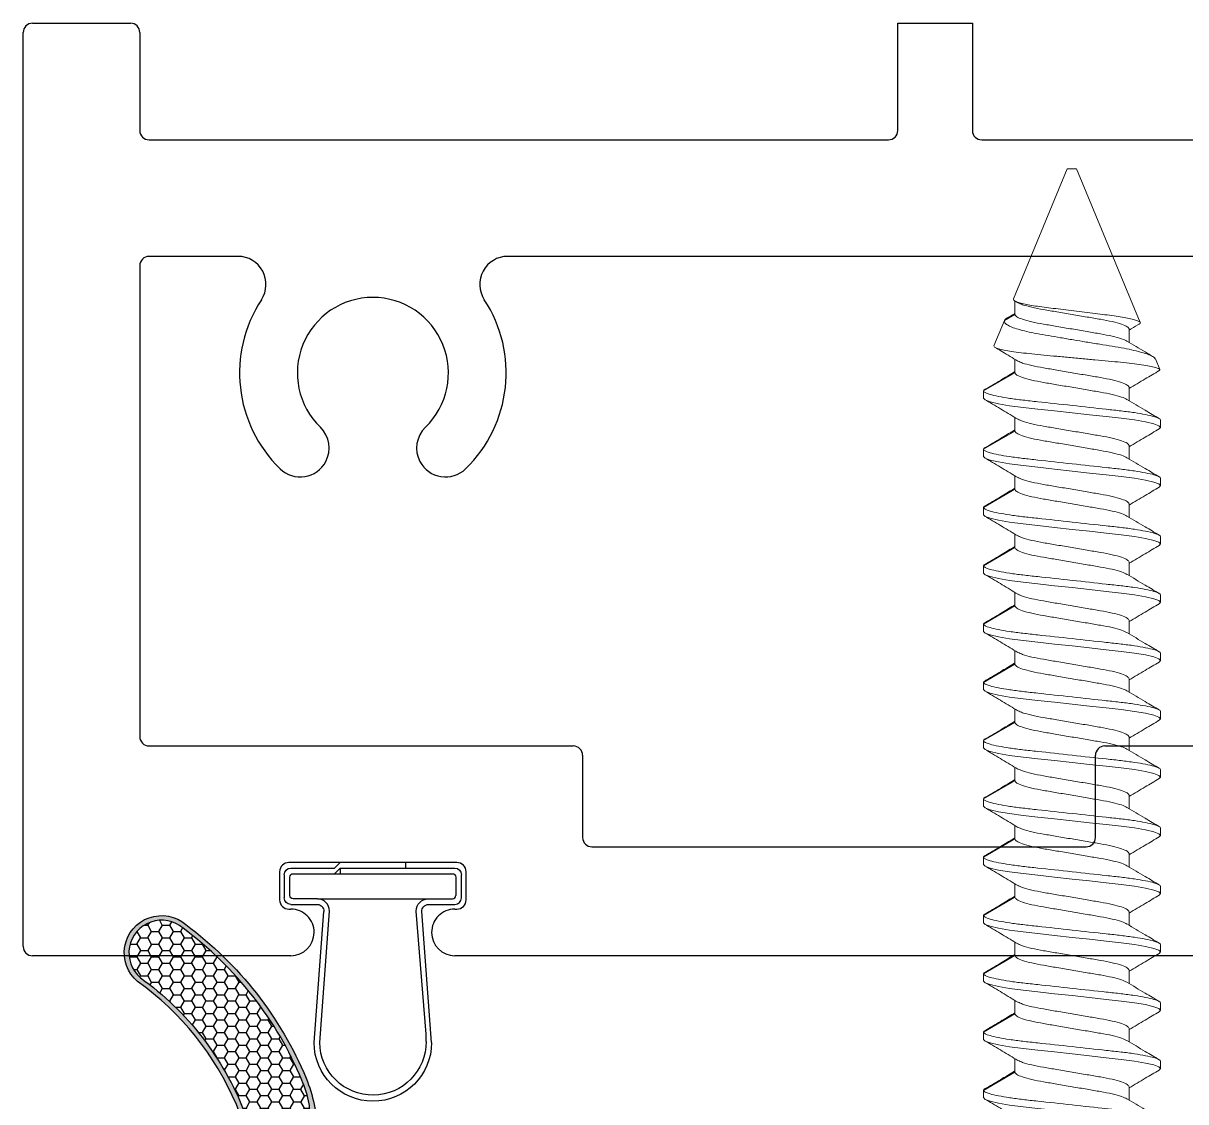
# Model space of a CAD drawing. Extents: x -22 to 360, y -93 to 44.
# Drawn here: x 4.907 to 6.154, y 39.054 to 40.21 of the extents above; entities that cross this region are included whole.
import ezdxf

# ---------------------------------------------------------------- set-up
doc = ezdxf.new("R2010")
doc.units = 0
doc.header["$MEASUREMENT"] = 0
doc.layers.get('0').update_dxf_attribs({"linetype": 'CONTINUOUS'})
doc.layers.add('FRAME', color=1, linetype='CONTINUOUS')
doc.layers.add('Part', color=7, linetype='CONTINUOUS')

# ---------------------------------------------------------------- blocks, each defined once
blk = doc.blocks.new('Q250T190')
for p, q in [((-0.063, 0.181), (-0.0525, 0.0405)), ((-0.057, 0.181), (-0.0465, 0.04)), ((0.063, 0.181), (0.0525, 0.0405)), ((0.057, 0.1798), (0.057, 0.1719)), ((0.057, 0.1719), (0.0465, 0.04)), ((-0.095, 0.001), (-0.095, 0.026)), ((-0.088, 0.033), (-0.0595, 0.033)), ((-0.0595, 0.027), (-0.0855, 0.027)), ((-0.0595, 0.027), (0.0855, 0.027)), ((0.0595, 0.033), (0.088, 0.033)), ((0.095, 0.026), (0.095, 0.001)), ((-0.089, 0.0235), (-0.089, 0.0035)), ((0.089, 0.0035), (0.089, 0.0235)), ((-0.0855, 0), (0.0855, 0)), ((-0.035, -0.006), (-0.041, 0)), ((-0.035, -0.006), (-0.035, 0)), ((-0.088, -0.006), (-0.041, -0.006)), ((-0.035, -0.012), (-0.041, -0.006)), ((-0.035, -0.006), (0.088, -0.006)), ((0.035, -0.012), (-0.035, -0.012)), ((0.035, -0.012), (0.035, -0.006))]:
    blk.add_line(p, q)
for centre, radius, start, end in [((0, 0.181), 0.063, 0, 180), ((0, 0.1804), 0.057, 359.3779, 179.3779), ((-0.0595, 0.04), 0.007, 270, 4.2588), ((0.0595, 0.04), 0.013, 180, 270), ((0.0595, 0.04), 0.007, 175.7412, 270), ((-0.088, 0.026), 0.007, 90, 180), ((-0.0855, 0.0235), 0.0035, 90, 180), ((-0.088, 0.001), 0.007, 180, 270), ((-0.0855, 0.0035), 0.0035, 180, 270), ((0.0855, 0.0035), 0.0035, 270, 0), ((0.088, 0.001), 0.007, 270, 0)]:
    blk.add_arc(centre, radius, start, end)
at = {"extrusion": (0, 0, -1)}
for centre, radius, start, end in [((0.0595, 0.04), 0.013, 180, 270.0001), ((-0.0855, 0.0235), 0.0035, 90, 180), ((-0.088, 0.026), 0.007, 90, 180)]:
    blk.add_arc(centre, radius, start, end, dxfattribs=at)
blk = doc.blocks.new('no 10 2 in')
at = {"color": 7, "linetype": 'Continuous', "lineweight": 15}
for p, q in [((0.13037, 0.01187), (0.12939, 0.01187)), ((0.13818, 0.01187), (0.13721, 0.01187)), ((0.146, 0.01187), (0.14502, 0.01187)), ((0.15381, 0.01187), (0.15283, 0.01187)), ((0.16162, 0.01187), (0.16064, 0.01187)), ((0.16943, 0.01187), (0.16846, 0.01187)), ((0.17725, 0.01187), (0.17627, 0.01187)), ((0.18506, 0.01187), (0.18408, 0.01187)), ((0.19287, 0.01187), (0.19189, 0.01187)), ((0.20068, 0.01187), (0.19971, 0.01187)), ((0.2085, 0.01187), (0.20752, 0.01187)), ((0.21631, 0.01187), (0.21533, 0.01187)), ((0.22453, 0.01118), (0.2231, 0.01177)), ((0.25, 0.00062), (0.2294, 0.00916)), ((0.12695, 0.00765), (0.12516, 0.00765)), ((0.13477, 0.00765), (0.13297, 0.00765)), ((0.14258, 0.00765), (0.14078, 0.00765)), ((0.15039, 0.00765), (0.1486, 0.00765)), ((0.1582, 0.00765), (0.15641, 0.00765)), ((0.16602, 0.00765), (0.16422, 0.00765)), ((0.17383, 0.00765), (0.17203, 0.00765)), ((0.18164, 0.00765), (0.17985, 0.00765)), ((0.18945, 0.00765), (0.18766, 0.00765)), ((0.19727, 0.00765), (0.19547, 0.00765)), ((0.20508, 0.00765), (0.20328, 0.00765)), ((0.21289, 0.00765), (0.2111, 0.00765)), ((0.2207, 0.00765), (0.21891, 0.00765)), ((0.22852, 0.00765), (0.22672, 0.00765)), ((0.25, 0), (0.25, 0.00062)), ((0.25, -0.00063), (0.25, 0)), ((0.23254, -0.00786), (0.25, -0.00063)), ((0.12891, -0.00765), (0.12646, -0.01187)), ((0.12891, -0.00765), (0.13071, -0.00765)), ((0.13672, -0.00765), (0.13428, -0.01187)), ((0.13672, -0.00765), (0.13852, -0.00765)), ((0.14453, -0.00765), (0.14209, -0.01187)), ((0.14453, -0.00765), (0.14633, -0.00765)), ((0.15234, -0.00765), (0.1499, -0.01187)), ((0.15234, -0.00765), (0.15414, -0.00765)), ((0.16016, -0.00765), (0.15771, -0.01187)), ((0.16016, -0.00765), (0.16196, -0.00765)), ((0.16797, -0.00765), (0.16553, -0.01187)), ((0.16797, -0.00765), (0.16977, -0.00765)), ((0.17578, -0.00765), (0.17334, -0.01187)), ((0.17578, -0.00765), (0.17758, -0.00765)), ((0.18359, -0.00765), (0.18115, -0.01187)), ((0.18359, -0.00765), (0.18539, -0.00765)), ((0.19141, -0.00765), (0.18896, -0.01187)), ((0.19141, -0.00765), (0.19321, -0.00765)), ((0.19922, -0.00765), (0.19678, -0.01187)), ((0.19922, -0.00765), (0.20102, -0.00765)), ((0.20703, -0.00765), (0.20459, -0.01187)), ((0.20703, -0.00765), (0.20883, -0.00765)), ((0.21484, -0.00765), (0.2124, -0.01187)), ((0.21484, -0.00765), (0.21664, -0.00765)), ((0.22266, -0.00765), (0.22021, -0.01187)), ((0.22266, -0.00765), (0.22446, -0.00765)), ((0.23047, -0.00765), (0.22966, -0.00905)), ((0.23047, -0.00765), (0.23228, -0.00765)), ((0.23203, -0.00726), (0.23223, -0.00758)), ((0.22624, -0.01047), (0.22966, -0.00905)), ((0.12549, -0.01187), (0.12646, -0.01187)), ((0.1333, -0.01187), (0.13428, -0.01187)), ((0.14111, -0.01187), (0.14209, -0.01187)), ((0.14893, -0.01187), (0.1499, -0.01187)), ((0.15674, -0.01187), (0.15771, -0.01187)), ((0.16455, -0.01187), (0.16553, -0.01187)), ((0.17236, -0.01187), (0.17334, -0.01187)), ((0.18018, -0.01187), (0.18115, -0.01187)), ((0.18799, -0.01187), (0.18896, -0.01187)), ((0.1958, -0.01187), (0.19678, -0.01187)), ((0.20361, -0.01187), (0.20459, -0.01187)), ((0.21143, -0.01187), (0.2124, -0.01187)), ((0.21924, -0.01187), (0.22021, -0.01187))]:
    blk.add_line(p, q, dxfattribs=at)
at = {"color": 7, "linetype": 'Continuous', "lineweight": 15, "flags": 128}
for points in [[(0.12138, 0.01168), (0.12158, 0.01187), (0.12181, 0.01166), (0.12206, 0.01098), (0.12232, 0.00986), (0.12258, 0.00836), (0.12281, 0.00657), (0.12303, 0.00459), (0.12328, 0.00236), (0.12354, 0), (0.12379, -0.00236), (0.12404, -0.00459), (0.12426, -0.00657), (0.12449, -0.00836), (0.12475, -0.00986), (0.12501, -0.01098), (0.12526, -0.01166), (0.12549, -0.01187), (0.12549, -0.01187)], [(0.12919, 0.01168), (0.12939, 0.01187), (0.12962, 0.01166), (0.12987, 0.01098), (0.13013, 0.00986), (0.13039, 0.00836), (0.13062, 0.00657), (0.13084, 0.00459), (0.13109, 0.00236), (0.13135, 0), (0.13161, -0.00236), (0.13185, -0.00459), (0.13207, -0.00657), (0.13231, -0.00836), (0.13256, -0.00986), (0.13282, -0.01098), (0.13307, -0.01166), (0.1333, -0.01187), (0.1333, -0.01187)], [(0.13701, 0.01168), (0.13721, 0.01187), (0.13743, 0.01166), (0.13768, 0.01098), (0.13795, 0.00986), (0.1382, 0.00836), (0.13844, 0.00657), (0.13866, 0.00459), (0.1389, 0.00236), (0.13916, 0), (0.13942, -0.00236), (0.13966, -0.00459), (0.13988, -0.00657), (0.14012, -0.00836), (0.14038, -0.00986), (0.14064, -0.01098), (0.14089, -0.01166), (0.14111, -0.01187), (0.14111, -0.01187)], [(0.14482, 0.01168), (0.14502, 0.01187), (0.14525, 0.01166), (0.1455, 0.01098), (0.14576, 0.00986), (0.14601, 0.00836), (0.14625, 0.00657), (0.14647, 0.00459), (0.14671, 0.00236), (0.14697, 0), (0.14723, -0.00236), (0.14748, -0.00459), (0.1477, -0.00657), (0.14793, -0.00836), (0.14819, -0.00986), (0.14845, -0.01098), (0.1487, -0.01166), (0.14893, -0.01187), (0.14893, -0.01187)], [(0.15263, 0.01168), (0.15283, 0.01187), (0.15306, 0.01166), (0.15331, 0.01098), (0.15357, 0.00986), (0.15383, 0.00836), (0.15406, 0.00657), (0.15428, 0.00459), (0.15453, 0.00236), (0.15479, 0), (0.15504, -0.00236), (0.15529, -0.00459), (0.15551, -0.00657), (0.15574, -0.00836), (0.156, -0.00986), (0.15626, -0.01098), (0.15651, -0.01166), (0.15674, -0.01187), (0.15674, -0.01187)], [(0.16044, 0.01168), (0.16064, 0.01187), (0.16087, 0.01166), (0.16112, 0.01098), (0.16138, 0.00986), (0.16164, 0.00836), (0.16187, 0.00657), (0.16209, 0.00459), (0.16234, 0.00236), (0.1626, 0), (0.16286, -0.00236), (0.1631, -0.00459), (0.16332, -0.00657), (0.16356, -0.00836), (0.16381, -0.00986), (0.16407, -0.01098), (0.16432, -0.01166), (0.16455, -0.01187), (0.16455, -0.01187)], [(0.16826, 0.01168), (0.16846, 0.01187), (0.16868, 0.01166), (0.16893, 0.01098), (0.1692, 0.00986), (0.16945, 0.00836), (0.16969, 0.00657), (0.16991, 0.00459), (0.17015, 0.00236), (0.17041, 0), (0.17067, -0.00236), (0.17091, -0.00459), (0.17113, -0.00657), (0.17137, -0.00836), (0.17163, -0.00986), (0.17189, -0.01098), (0.17214, -0.01166), (0.17236, -0.01187), (0.17236, -0.01187)], [(0.17607, 0.01168), (0.17627, 0.01187), (0.1765, 0.01166), (0.17675, 0.01098), (0.17701, 0.00986), (0.17726, 0.00836), (0.1775, 0.00657), (0.17772, 0.00459), (0.17796, 0.00236), (0.17822, 0), (0.17848, -0.00236), (0.17873, -0.00459), (0.17895, -0.00657), (0.17918, -0.00836), (0.17944, -0.00986), (0.1797, -0.01098), (0.17995, -0.01166), (0.18018, -0.01187), (0.18018, -0.01187)], [(0.18388, 0.01168), (0.18408, 0.01187), (0.18431, 0.01166), (0.18456, 0.01098), (0.18482, 0.00986), (0.18508, 0.00836), (0.18531, 0.00657), (0.18553, 0.00459), (0.18578, 0.00236), (0.18604, 0), (0.18629, -0.00236), (0.18654, -0.00459), (0.18676, -0.00657), (0.18699, -0.00836), (0.18725, -0.00986), (0.18751, -0.01098), (0.18776, -0.01166), (0.18799, -0.01187), (0.18799, -0.01187)], [(0.19169, 0.01168), (0.19189, 0.01187), (0.19212, 0.01166), (0.19237, 0.01098), (0.19263, 0.00986), (0.19289, 0.00836), (0.19312, 0.00657), (0.19334, 0.00459), (0.19359, 0.00236), (0.19385, 0), (0.19411, -0.00236), (0.19435, -0.00459), (0.19457, -0.00657), (0.19481, -0.00836), (0.19506, -0.00986), (0.19532, -0.01098), (0.19557, -0.01166), (0.1958, -0.01187), (0.1958, -0.01187)], [(0.19951, 0.01168), (0.19971, 0.01187), (0.19993, 0.01166), (0.20018, 0.01098), (0.20045, 0.00986), (0.2007, 0.00836), (0.20094, 0.00657), (0.20116, 0.00459), (0.2014, 0.00236), (0.20166, 0), (0.20192, -0.00236), (0.20216, -0.00459), (0.20238, -0.00657), (0.20262, -0.00836), (0.20288, -0.00986), (0.20314, -0.01098), (0.20339, -0.01166), (0.20361, -0.01187), (0.20361, -0.01187)], [(0.20732, 0.01168), (0.20752, 0.01187), (0.20775, 0.01166), (0.208, 0.01098), (0.20826, 0.00986), (0.20851, 0.00836), (0.20875, 0.00657), (0.20897, 0.00459), (0.20921, 0.00236), (0.20947, 0), (0.20973, -0.00236), (0.20998, -0.00459), (0.2102, -0.00657), (0.21043, -0.00836), (0.21069, -0.00986), (0.21095, -0.01098), (0.2112, -0.01166), (0.21143, -0.01187), (0.21143, -0.01187)], [(0.21513, 0.01168), (0.21533, 0.01187), (0.21556, 0.01166), (0.21581, 0.01098), (0.21607, 0.00986), (0.21633, 0.00836), (0.21656, 0.00657), (0.21678, 0.00459), (0.21703, 0.00236), (0.21729, 0), (0.21754, -0.00236), (0.21779, -0.00459), (0.21801, -0.00657), (0.21824, -0.00836), (0.2185, -0.00986), (0.21876, -0.01098), (0.21901, -0.01166), (0.21924, -0.01187), (0.21924, -0.01187)]]:
    blk.add_lwpolyline(points, dxfattribs=at)
at = {"color": 7, "linetype": 'Continuous', "lineweight": 15}
for points, knots in [([(0.12256, 0.01187), (0.1227, 0.01187), (0.12286, 0.01159), (0.12321, 0.01038), (0.12339, 0.00947), (0.12364, 0.0078), (0.12371, 0.0072), (0.12386, 0.00595), (0.12393, 0.00529), (0.12416, 0.00318), (0.12434, 0.00159), (0.12469, -0.00159), (0.12486, -0.00318), (0.12509, -0.00529), (0.12516, -0.00595), (0.12531, -0.0072), (0.12539, -0.0078), (0.12564, -0.00947), (0.12582, -0.01038), (0.12616, -0.01159), (0.12632, -0.01187), (0.12646, -0.01187)], [0, 0, 0, 0, 0.125, 0.125, 0.25, 0.25, 0.3125, 0.3125, 0.375, 0.375, 0.5, 0.5, 0.625, 0.625, 0.6875, 0.6875, 0.75, 0.75, 0.875, 0.875, 1, 1, 1, 1]), ([(0.12533, 0.00736), (0.12484, 0.00818), (0.12398, 0.00962), (0.12313, 0.01107), (0.12276, 0.0117)], [0, 0, 0, 0, 0.563085, 1, 1, 1, 1]), ([(0.12919, 0.0117), (0.12882, 0.01107), (0.12803, 0.00972), (0.12722, 0.00837), (0.12679, 0.00765)], [0, 0, 0, 0, 0.4674774, 1, 1, 1, 1]), ([(0.13037, 0.01187), (0.13051, 0.01187), (0.13068, 0.01159), (0.13102, 0.01038), (0.1312, 0.00947), (0.13145, 0.0078), (0.13153, 0.0072), (0.13167, 0.00595), (0.13174, 0.00529), (0.13198, 0.00318), (0.13215, 0.00159), (0.1325, -0.00159), (0.13267, -0.00318), (0.1329, -0.00529), (0.13297, -0.00595), (0.13312, -0.0072), (0.1332, -0.0078), (0.13345, -0.00947), (0.13363, -0.01038), (0.13397, -0.01159), (0.13414, -0.01187), (0.13428, -0.01187)], [0, 0, 0, 0, 0.125, 0.125, 0.25, 0.25, 0.3125, 0.3125, 0.375, 0.375, 0.5, 0.5, 0.625, 0.625, 0.6875, 0.6875, 0.75, 0.75, 0.875, 0.875, 1, 1, 1, 1]), ([(0.13314, 0.00736), (0.13266, 0.00818), (0.13179, 0.00962), (0.13094, 0.01107), (0.13057, 0.0117)], [0, 0, 0, 0, 0.563085, 1, 1, 1, 1]), ([(0.13701, 0.0117), (0.13663, 0.01107), (0.13584, 0.00972), (0.13503, 0.00837), (0.13461, 0.00765)], [0, 0, 0, 0, 0.467477, 1, 1, 1, 1]), ([(0.13818, 0.01187), (0.13832, 0.01187), (0.13849, 0.01159), (0.13883, 0.01038), (0.13901, 0.00947), (0.13926, 0.0078), (0.13934, 0.0072), (0.13949, 0.00595), (0.13956, 0.00529), (0.13979, 0.00318), (0.13996, 0.00159), (0.14031, -0.00159), (0.14049, -0.00318), (0.14072, -0.00529), (0.14079, -0.00595), (0.14093, -0.0072), (0.14101, -0.0078), (0.14126, -0.00947), (0.14144, -0.01038), (0.14178, -0.01159), (0.14195, -0.01187), (0.14209, -0.01187)], [0, 0, 0, 0, 0.125, 0.125, 0.25, 0.25, 0.3125, 0.3125, 0.375, 0.375, 0.5, 0.5, 0.625, 0.625, 0.6875, 0.6875, 0.75, 0.75, 0.875, 0.875, 1, 1, 1, 1]), ([(0.14095, 0.00736), (0.14047, 0.00818), (0.13961, 0.00962), (0.13876, 0.01107), (0.13838, 0.0117)], [0, 0, 0, 0, 0.563085, 1, 1, 1, 1]), ([(0.14482, 0.0117), (0.14445, 0.01107), (0.14365, 0.00972), (0.14285, 0.00837), (0.14242, 0.00765)], [0, 0, 0, 0, 0.467477, 1, 1, 1, 1]), ([(0.146, 0.01187), (0.14614, 0.01187), (0.1463, 0.01159), (0.14665, 0.01038), (0.14682, 0.00947), (0.14707, 0.0078), (0.14715, 0.0072), (0.1473, 0.00595), (0.14737, 0.00529), (0.1476, 0.00318), (0.14777, 0.00159), (0.14812, -0.00159), (0.1483, -0.00318), (0.14853, -0.00529), (0.1486, -0.00595), (0.14875, -0.0072), (0.14883, -0.0078), (0.14907, -0.00947), (0.14925, -0.01038), (0.1496, -0.01159), (0.14976, -0.01187), (0.1499, -0.01187)], [0, 0, 0, 0, 0.125, 0.125, 0.25, 0.25, 0.3125, 0.3125, 0.375, 0.375, 0.5, 0.5, 0.625, 0.625, 0.6875, 0.6875, 0.75, 0.75, 0.875, 0.875, 1, 1, 1, 1]), ([(0.14877, 0.00736), (0.14828, 0.00818), (0.14742, 0.00962), (0.14657, 0.01107), (0.1462, 0.0117)], [0, 0, 0, 0, 0.563085, 1, 1, 1, 1]), ([(0.15263, 0.0117), (0.15226, 0.01107), (0.15146, 0.00972), (0.15066, 0.00837), (0.15023, 0.00765)], [0, 0, 0, 0, 0.467477, 1, 1, 1, 1]), ([(0.15381, 0.01187), (0.15395, 0.01187), (0.15411, 0.01159), (0.15446, 0.01038), (0.15464, 0.00947), (0.15489, 0.0078), (0.15496, 0.0072), (0.15511, 0.00595), (0.15518, 0.00529), (0.15541, 0.00318), (0.15559, 0.00159), (0.15594, -0.00159), (0.15611, -0.00318), (0.15634, -0.00529), (0.15641, -0.00595), (0.15656, -0.0072), (0.15664, -0.0078), (0.15689, -0.00947), (0.15707, -0.01038), (0.15741, -0.01159), (0.15757, -0.01187), (0.15771, -0.01187)], [0, 0, 0, 0, 0.125, 0.125, 0.25, 0.25, 0.3125, 0.3125, 0.375, 0.375, 0.5, 0.5, 0.625, 0.625, 0.6875, 0.6875, 0.75, 0.75, 0.875, 0.875, 1, 1, 1, 1]), ([(0.15658, 0.00736), (0.15609, 0.00818), (0.15523, 0.00962), (0.15438, 0.01107), (0.15401, 0.0117)], [0, 0, 0, 0, 0.563085, 1, 1, 1, 1]), ([(0.16044, 0.0117), (0.16007, 0.01107), (0.15928, 0.00972), (0.15847, 0.00837), (0.15804, 0.00765)], [0, 0, 0, 0, 0.467477, 1, 1, 1, 1]), ([(0.16162, 0.01187), (0.16176, 0.01187), (0.16193, 0.01159), (0.16227, 0.01038), (0.16245, 0.00947), (0.1627, 0.0078), (0.16278, 0.0072), (0.16292, 0.00595), (0.16299, 0.00529), (0.16323, 0.00318), (0.1634, 0.00159), (0.16375, -0.00159), (0.16392, -0.00318), (0.16415, -0.00529), (0.16422, -0.00595), (0.16437, -0.0072), (0.16445, -0.0078), (0.1647, -0.00947), (0.16488, -0.01038), (0.16522, -0.01159), (0.16539, -0.01187), (0.16553, -0.01187)], [0, 0, 0, 0, 0.125, 0.125, 0.25, 0.25, 0.3125, 0.3125, 0.375, 0.375, 0.5, 0.5, 0.625, 0.625, 0.6875, 0.6875, 0.75, 0.75, 0.875, 0.875, 1, 1, 1, 1]), ([(0.16439, 0.00736), (0.16391, 0.00818), (0.16304, 0.00962), (0.16219, 0.01107), (0.16182, 0.0117)], [0, 0, 0, 0, 0.563085, 1, 1, 1, 1]), ([(0.16826, 0.0117), (0.16788, 0.01107), (0.16709, 0.00972), (0.16628, 0.00837), (0.16586, 0.00765)], [0, 0, 0, 0, 0.467477, 1, 1, 1, 1]), ([(0.16943, 0.01187), (0.16957, 0.01187), (0.16974, 0.01159), (0.17008, 0.01038), (0.17026, 0.00947), (0.17051, 0.0078), (0.17059, 0.0072), (0.17074, 0.00595), (0.17081, 0.00529), (0.17104, 0.00318), (0.17121, 0.00159), (0.17156, -0.00159), (0.17174, -0.00318), (0.17197, -0.00529), (0.17204, -0.00595), (0.17218, -0.0072), (0.17226, -0.0078), (0.17251, -0.00947), (0.17269, -0.01038), (0.17303, -0.01159), (0.1732, -0.01187), (0.17334, -0.01187)], [0, 0, 0, 0, 0.125, 0.125, 0.25, 0.25, 0.3125, 0.3125, 0.375, 0.375, 0.5, 0.5, 0.625, 0.625, 0.6875, 0.6875, 0.75, 0.75, 0.875, 0.875, 1, 1, 1, 1]), ([(0.1722, 0.00736), (0.17172, 0.00818), (0.17086, 0.00962), (0.17001, 0.01107), (0.16963, 0.0117)], [0, 0, 0, 0, 0.563085, 1, 1, 1, 1]), ([(0.17607, 0.0117), (0.1757, 0.01107), (0.1749, 0.00972), (0.1741, 0.00837), (0.17367, 0.00765)], [0, 0, 0, 0, 0.4674774, 1, 1, 1, 1]), ([(0.17725, 0.01187), (0.17739, 0.01187), (0.17755, 0.01159), (0.1779, 0.01038), (0.17807, 0.00947), (0.17832, 0.0078), (0.1784, 0.0072), (0.17855, 0.00595), (0.17862, 0.00529), (0.17885, 0.00318), (0.17902, 0.00159), (0.17937, -0.00159), (0.17955, -0.00318), (0.17978, -0.00529), (0.17985, -0.00595), (0.18, -0.0072), (0.18008, -0.0078), (0.18032, -0.00947), (0.1805, -0.01038), (0.18085, -0.01159), (0.18101, -0.01187), (0.18115, -0.01187)], [0, 0, 0, 0, 0.125, 0.125, 0.25, 0.25, 0.3125, 0.3125, 0.375, 0.375, 0.5, 0.5, 0.625, 0.625, 0.6875, 0.6875, 0.75, 0.75, 0.875, 0.875, 1, 1, 1, 1]), ([(0.18002, 0.00736), (0.17953, 0.00818), (0.17867, 0.00962), (0.17782, 0.01107), (0.17745, 0.0117)], [0, 0, 0, 0, 0.563085, 1, 1, 1, 1]), ([(0.18388, 0.0117), (0.18351, 0.01107), (0.18271, 0.00972), (0.18191, 0.00837), (0.18148, 0.00765)], [0, 0, 0, 0, 0.467477, 1, 1, 1, 1]), ([(0.18506, 0.01187), (0.1852, 0.01187), (0.18536, 0.01159), (0.18571, 0.01038), (0.18589, 0.00947), (0.18614, 0.0078), (0.18621, 0.0072), (0.18636, 0.00595), (0.18643, 0.00529), (0.18666, 0.00318), (0.18684, 0.00159), (0.18719, -0.00159), (0.18736, -0.00318), (0.18759, -0.00529), (0.18766, -0.00595), (0.18781, -0.0072), (0.18789, -0.0078), (0.18814, -0.00947), (0.18832, -0.01038), (0.18866, -0.01159), (0.18882, -0.01187), (0.18896, -0.01187)], [0, 0, 0, 0, 0.125, 0.125, 0.25, 0.25, 0.3125, 0.3125, 0.375, 0.375, 0.5, 0.5, 0.625, 0.625, 0.6875, 0.6875, 0.75, 0.75, 0.875, 0.875, 1, 1, 1, 1]), ([(0.18783, 0.00736), (0.18734, 0.00818), (0.18648, 0.00962), (0.18563, 0.01107), (0.18526, 0.0117)], [0, 0, 0, 0, 0.563085, 1, 1, 1, 1]), ([(0.19169, 0.0117), (0.19132, 0.01107), (0.19053, 0.00972), (0.18972, 0.00837), (0.18929, 0.00765)], [0, 0, 0, 0, 0.467477, 1, 1, 1, 1]), ([(0.19287, 0.01187), (0.19301, 0.01187), (0.19318, 0.01159), (0.19352, 0.01038), (0.1937, 0.00947), (0.19395, 0.0078), (0.19403, 0.0072), (0.19417, 0.00595), (0.19424, 0.00529), (0.19448, 0.00318), (0.19465, 0.00159), (0.195, -0.00159), (0.19517, -0.00318), (0.1954, -0.00529), (0.19547, -0.00595), (0.19562, -0.0072), (0.1957, -0.0078), (0.19595, -0.00947), (0.19613, -0.01038), (0.19647, -0.01159), (0.19664, -0.01187), (0.19678, -0.01187)], [0, 0, 0, 0, 0.125, 0.125, 0.25, 0.25, 0.3125, 0.3125, 0.375, 0.375, 0.5, 0.5, 0.625, 0.625, 0.6875, 0.6875, 0.75, 0.75, 0.875, 0.875, 1, 1, 1, 1]), ([(0.19564, 0.00736), (0.19516, 0.00818), (0.19429, 0.00962), (0.19344, 0.01107), (0.19307, 0.0117)], [0, 0, 0, 0, 0.563085, 1, 1, 1, 1]), ([(0.19951, 0.0117), (0.19913, 0.01107), (0.19834, 0.00972), (0.19753, 0.00837), (0.19711, 0.00765)], [0, 0, 0, 0, 0.4674774, 1, 1, 1, 1]), ([(0.20068, 0.01187), (0.20082, 0.01187), (0.20099, 0.01159), (0.20133, 0.01038), (0.20151, 0.00947), (0.20176, 0.0078), (0.20184, 0.0072), (0.20199, 0.00595), (0.20206, 0.00529), (0.20229, 0.00318), (0.20246, 0.00159), (0.20281, -0.00159), (0.20299, -0.00318), (0.20322, -0.00529), (0.20329, -0.00595), (0.20343, -0.0072), (0.20351, -0.0078), (0.20376, -0.00947), (0.20394, -0.01038), (0.20428, -0.01159), (0.20445, -0.01187), (0.20459, -0.01187)], [0, 0, 0, 0, 0.125, 0.125, 0.25, 0.25, 0.3125, 0.3125, 0.375, 0.375, 0.5, 0.5, 0.625, 0.625, 0.6875, 0.6875, 0.75, 0.75, 0.875, 0.875, 1, 1, 1, 1]), ([(0.20345, 0.00736), (0.20297, 0.00818), (0.20211, 0.00962), (0.20126, 0.01107), (0.20088, 0.0117)], [0, 0, 0, 0, 0.563085, 1, 1, 1, 1]), ([(0.20732, 0.0117), (0.20695, 0.01107), (0.20615, 0.00972), (0.20535, 0.00837), (0.20492, 0.00765)], [0, 0, 0, 0, 0.467477, 1, 1, 1, 1]), ([(0.2085, 0.01187), (0.20864, 0.01187), (0.2088, 0.01159), (0.20915, 0.01038), (0.20932, 0.00947), (0.20957, 0.0078), (0.20965, 0.0072), (0.2098, 0.00595), (0.20987, 0.00529), (0.2101, 0.00318), (0.21027, 0.00159), (0.21062, -0.00159), (0.2108, -0.00318), (0.21103, -0.00529), (0.2111, -0.00595), (0.21125, -0.0072), (0.21133, -0.0078), (0.21157, -0.00947), (0.21175, -0.01038), (0.2121, -0.01159), (0.21226, -0.01187), (0.2124, -0.01187)], [0, 0, 0, 0, 0.125, 0.125, 0.25, 0.25, 0.3125, 0.3125, 0.375, 0.375, 0.5, 0.5, 0.625, 0.625, 0.6875, 0.6875, 0.75, 0.75, 0.875, 0.875, 1, 1, 1, 1]), ([(0.21127, 0.00736), (0.21078, 0.00818), (0.20992, 0.00962), (0.20907, 0.01107), (0.2087, 0.0117)], [0, 0, 0, 0, 0.563085, 1, 1, 1, 1]), ([(0.21513, 0.0117), (0.21476, 0.01107), (0.21396, 0.00972), (0.21316, 0.00837), (0.21273, 0.00765)], [0, 0, 0, 0, 0.467477, 1, 1, 1, 1]), ([(0.21631, 0.01187), (0.21645, 0.01187), (0.21661, 0.01159), (0.21696, 0.01038), (0.21714, 0.00947), (0.21739, 0.0078), (0.21746, 0.0072), (0.21761, 0.00595), (0.21768, 0.00529), (0.21791, 0.00318), (0.21809, 0.00159), (0.21844, -0.00159), (0.21861, -0.00318), (0.21884, -0.00529), (0.21891, -0.00595), (0.21906, -0.0072), (0.21914, -0.0078), (0.21939, -0.00947), (0.21957, -0.01038), (0.21991, -0.01159), (0.22007, -0.01187), (0.22021, -0.01187)], [0, 0, 0, 0, 0.125, 0.125, 0.25, 0.25, 0.3125, 0.3125, 0.375, 0.375, 0.5, 0.5, 0.625, 0.625, 0.6875, 0.6875, 0.75, 0.75, 0.875, 0.875, 1, 1, 1, 1]), ([(0.21908, 0.00736), (0.21859, 0.00818), (0.21773, 0.00962), (0.21688, 0.01107), (0.21651, 0.0117)], [0, 0, 0, 0, 0.563085, 1, 1, 1, 1]), ([(0.22294, 0.0117), (0.22257, 0.01107), (0.22178, 0.00972), (0.22097, 0.00837), (0.22054, 0.00765)], [0, 0, 0, 0, 0.467477, 1, 1, 1, 1]), ([(0.22624, -0.01047), (0.22619, -0.01046), (0.22608, -0.01045), (0.2259, -0.01004), (0.22573, -0.00936), (0.22555, -0.0084), (0.22538, -0.0072), (0.22522, -0.00579), (0.22506, -0.00419), (0.2249, -0.00248), (0.22472, -0.00064), (0.22455, 0.00123), (0.22437, 0.0031), (0.22421, 0.00489), (0.22406, 0.00656), (0.22389, 0.00806), (0.22372, 0.00937), (0.22354, 0.01043), (0.22337, 0.01122), (0.2232, 0.01168), (0.22306, 0.01184), (0.22296, 0.0117), (0.22292, 0.01164)], [0, 0, 0, 0, 0.048194, 0.097786, 0.145992, 0.195593, 0.243855, 0.29352, 0.341705, 0.391187, 0.441134, 0.492515, 0.54271, 0.594363, 0.644503, 0.696015, 0.747621, 0.800693, 0.85282, 0.906459, 0.958552, 1, 1, 1, 1]), ([(0.22452, 0.01117), (0.22461, 0.01111), (0.22478, 0.01099), (0.22506, 0.01038), (0.22536, 0.00949), (0.22565, 0.00836), (0.22594, 0.00699), (0.22621, 0.00544), (0.22647, 0.00372), (0.22676, 0.00195), (0.22706, 0.00017), (0.22735, -0.00153), (0.22764, -0.00319), (0.22791, -0.00472), (0.22818, -0.00611), (0.22847, -0.00723), (0.22877, -0.00811), (0.22907, -0.00871), (0.22937, -0.00908), (0.22956, -0.00906), (0.22966, -0.00905)], [0, 0, 0, 0, 0.05661, 0.1191353, 0.1760441, 0.2345957, 0.2916318, 0.3503271, 0.4072736, 0.4661148, 0.519502, 0.5744329, 0.6278992, 0.6829209, 0.7362994, 0.7914687, 0.8413158, 0.8926049, 0.9454355, 1, 1, 1, 1]), ([(0.22689, 0.00736), (0.22641, 0.00818), (0.22571, 0.00934), (0.22503, 0.0105), (0.22482, 0.01085)], [0, 0, 0, 0, 0.700736, 1, 1, 1, 1]), ([(0.22917, 0.009), (0.22913, 0.00894), (0.22886, 0.00849), (0.22859, 0.00804), (0.22836, 0.00765)], [0, 0, 0, 0, 0.135821, 1, 1, 1, 1]), ([(0.23254, -0.00786), (0.23249, -0.00786), (0.23238, -0.00785), (0.2322, -0.00756), (0.23202, -0.00705), (0.23185, -0.00634), (0.23168, -0.00543), (0.23152, -0.00436), (0.23137, -0.00316), (0.2312, -0.00186), (0.23102, -0.00046), (0.23085, 0.00097), (0.23067, 0.00241), (0.23051, 0.00378), (0.23036, 0.00507), (0.2302, 0.00623), (0.23002, 0.00725), (0.22985, 0.00809), (0.22967, 0.00871), (0.2295, 0.00909), (0.22935, 0.0092), (0.22924, 0.00916), (0.22918, 0.00902), (0.22917, 0.009)], [0, 0, 0, 0, 0.047186, 0.095765, 0.142579, 0.190744, 0.237643, 0.285908, 0.332671, 0.380662, 0.429722, 0.480188, 0.529542, 0.580333, 0.629591, 0.680172, 0.731322, 0.783915, 0.835726, 0.889041, 0.940789, 0.993959, 1, 1, 1, 1]), ([(0.12532, 0.00736), (0.12543, 0.00715), (0.12565, 0.00671), (0.126, 0.00546), (0.1263, 0.00387), (0.12661, 0.00201), (0.12695, 0), (0.1273, -0.00201), (0.1276, -0.00387), (0.12791, -0.00546), (0.12826, -0.00669), (0.1286, -0.0075), (0.12881, -0.0076), (0.12891, -0.00765)], [0, 0, 0, 0, 0.088951, 0.181719, 0.271161, 0.360603, 0.45337, 0.546138, 0.63558, 0.725022, 0.81779, 0.910558, 1, 1, 1, 1]), ([(0.12695, 0.00765), (0.12705, 0.0076), (0.12726, 0.0075), (0.1276, 0.00669), (0.12795, 0.00546), (0.12826, 0.00387), (0.12856, 0.00201), (0.12891, 0), (0.12925, -0.00201), (0.12956, -0.00387), (0.12986, -0.00545), (0.13018, -0.00664), (0.13038, -0.00704), (0.13047, -0.00722)], [0, 0, 0, 0, 0.091035, 0.185454, 0.279874, 0.370908, 0.461943, 0.556362, 0.650782, 0.741817, 0.832851, 0.927271, 1, 1, 1, 1]), ([(0.13313, 0.00736), (0.13324, 0.00715), (0.13347, 0.00671), (0.13381, 0.00546), (0.13411, 0.00387), (0.13442, 0.00201), (0.13477, 0), (0.13511, -0.00201), (0.13542, -0.00387), (0.13572, -0.00546), (0.13607, -0.00669), (0.13641, -0.0075), (0.13662, -0.0076), (0.13672, -0.00765)], [0, 0, 0, 0, 0.088951, 0.181719, 0.271161, 0.360603, 0.45337, 0.546138, 0.63558, 0.725022, 0.81779, 0.910558, 1, 1, 1, 1]), ([(0.13477, 0.00765), (0.13487, 0.0076), (0.13507, 0.0075), (0.13542, 0.00669), (0.13576, 0.00546), (0.13607, 0.00387), (0.13637, 0.00201), (0.13672, 0), (0.13706, -0.00201), (0.13737, -0.00387), (0.13768, -0.00545), (0.138, -0.00664), (0.1382, -0.00704), (0.13828, -0.00722)], [0, 0, 0, 0, 0.091035, 0.185454, 0.279874, 0.370908, 0.461943, 0.556362, 0.650782, 0.741817, 0.832851, 0.927271, 1, 1, 1, 1]), ([(0.14095, 0.00736), (0.14106, 0.00715), (0.14128, 0.00671), (0.14162, 0.00546), (0.14193, 0.00387), (0.14223, 0.00201), (0.14258, 0), (0.14292, -0.00201), (0.14323, -0.00387), (0.14354, -0.00546), (0.14388, -0.00669), (0.14422, -0.0075), (0.14443, -0.0076), (0.14453, -0.00765)], [0, 0, 0, 0, 0.088951, 0.181719, 0.271161, 0.360603, 0.45337, 0.546138, 0.63558, 0.725022, 0.81779, 0.910558, 1, 1, 1, 1]), ([(0.14258, 0.00765), (0.14268, 0.0076), (0.14288, 0.0075), (0.14323, 0.00669), (0.14357, 0.00546), (0.14388, 0.00387), (0.14419, 0.00201), (0.14453, 0), (0.14488, -0.00201), (0.14518, -0.00387), (0.14549, -0.00545), (0.14581, -0.00664), (0.14601, -0.00704), (0.1461, -0.00722)], [0, 0, 0, 0, 0.091035, 0.185454, 0.279874, 0.370908, 0.461943, 0.556362, 0.650782, 0.741817, 0.832851, 0.927271, 1, 1, 1, 1]), ([(0.14876, 0.00736), (0.14887, 0.00715), (0.14909, 0.00671), (0.14943, 0.00546), (0.14974, 0.00387), (0.15005, 0.00201), (0.15039, 0), (0.15074, -0.00201), (0.15104, -0.00387), (0.15135, -0.00546), (0.15169, -0.00669), (0.15204, -0.0075), (0.15224, -0.0076), (0.15234, -0.00765)], [0, 0, 0, 0, 0.088951, 0.181719, 0.271161, 0.360603, 0.45337, 0.546138, 0.63558, 0.725022, 0.81779, 0.910558, 1, 1, 1, 1]), ([(0.15039, 0.00765), (0.15049, 0.0076), (0.1507, 0.0075), (0.15104, 0.00669), (0.15139, 0.00546), (0.15169, 0.00387), (0.152, 0.00201), (0.15234, 0), (0.15269, -0.00201), (0.15299, -0.00387), (0.1533, -0.00545), (0.15362, -0.00664), (0.15382, -0.00704), (0.15391, -0.00722)], [0, 0, 0, 0, 0.091035, 0.185454, 0.279874, 0.370908, 0.461943, 0.556362, 0.650782, 0.741817, 0.832851, 0.927271, 1, 1, 1, 1]), ([(0.15657, 0.00736), (0.15668, 0.00715), (0.1569, 0.00671), (0.15725, 0.00546), (0.15755, 0.00387), (0.15786, 0.00201), (0.1582, 0), (0.15855, -0.00201), (0.15885, -0.00387), (0.15916, -0.00546), (0.15951, -0.00669), (0.15985, -0.0075), (0.16006, -0.0076), (0.16016, -0.00765)], [0, 0, 0, 0, 0.088951, 0.181719, 0.271161, 0.360603, 0.45337, 0.546138, 0.63558, 0.725022, 0.81779, 0.910558, 1, 1, 1, 1]), ([(0.1582, 0.00765), (0.1583, 0.0076), (0.15851, 0.0075), (0.15885, 0.00669), (0.1592, 0.00546), (0.15951, 0.00387), (0.15981, 0.00201), (0.16016, 0), (0.1605, -0.00201), (0.16081, -0.00387), (0.16111, -0.00545), (0.16143, -0.00664), (0.16163, -0.00704), (0.16172, -0.00722)], [0, 0, 0, 0, 0.0910345, 0.1854542, 0.2798738, 0.3709083, 0.4619429, 0.5563625, 0.6507821, 0.7418167, 0.8328512, 0.9272708, 1, 1, 1, 1]), ([(0.16438, 0.00736), (0.16449, 0.00715), (0.16472, 0.00671), (0.16506, 0.00546), (0.16536, 0.00387), (0.16567, 0.00201), (0.16602, 0), (0.16636, -0.00201), (0.16667, -0.00387), (0.16697, -0.00546), (0.16732, -0.00669), (0.16766, -0.0075), (0.16787, -0.0076), (0.16797, -0.00765)], [0, 0, 0, 0, 0.088951, 0.181719, 0.271161, 0.360603, 0.45337, 0.546138, 0.63558, 0.725022, 0.81779, 0.910558, 1, 1, 1, 1]), ([(0.16602, 0.00765), (0.16612, 0.0076), (0.16632, 0.0075), (0.16667, 0.00669), (0.16701, 0.00546), (0.16732, 0.00387), (0.16762, 0.00201), (0.16797, 0), (0.16831, -0.00201), (0.16862, -0.00387), (0.16893, -0.00545), (0.16925, -0.00664), (0.16945, -0.00704), (0.16953, -0.00722)], [0, 0, 0, 0, 0.091035, 0.185454, 0.279874, 0.370908, 0.461943, 0.556362, 0.650782, 0.741817, 0.832851, 0.927271, 1, 1, 1, 1]), ([(0.1722, 0.00736), (0.17231, 0.00715), (0.17253, 0.00671), (0.17287, 0.00546), (0.17318, 0.00387), (0.17348, 0.00201), (0.17383, 0), (0.17417, -0.00201), (0.17448, -0.00387), (0.17479, -0.00546), (0.17513, -0.00669), (0.17547, -0.0075), (0.17568, -0.0076), (0.17578, -0.00765)], [0, 0, 0, 0, 0.088951, 0.181719, 0.271161, 0.360603, 0.45337, 0.546138, 0.63558, 0.725022, 0.81779, 0.910558, 1, 1, 1, 1]), ([(0.17383, 0.00765), (0.17393, 0.0076), (0.17413, 0.0075), (0.17448, 0.00669), (0.17482, 0.00546), (0.17513, 0.00387), (0.17544, 0.00201), (0.17578, 0), (0.17613, -0.00201), (0.17643, -0.00387), (0.17674, -0.00545), (0.17706, -0.00664), (0.17726, -0.00704), (0.17735, -0.00722)], [0, 0, 0, 0, 0.091035, 0.185454, 0.279874, 0.370908, 0.461943, 0.556362, 0.650782, 0.741817, 0.832851, 0.927271, 1, 1, 1, 1]), ([(0.18001, 0.00736), (0.18012, 0.00715), (0.18034, 0.00671), (0.18068, 0.00546), (0.18099, 0.00387), (0.1813, 0.00201), (0.18164, 0), (0.18199, -0.00201), (0.18229, -0.00387), (0.1826, -0.00546), (0.18294, -0.00669), (0.18329, -0.0075), (0.18349, -0.0076), (0.18359, -0.00765)], [0, 0, 0, 0, 0.088951, 0.181719, 0.271161, 0.360603, 0.45337, 0.546138, 0.63558, 0.725022, 0.81779, 0.910558, 1, 1, 1, 1]), ([(0.18164, 0.00765), (0.18174, 0.0076), (0.18195, 0.0075), (0.18229, 0.00669), (0.18264, 0.00546), (0.18294, 0.00387), (0.18325, 0.00201), (0.18359, 0), (0.18394, -0.00201), (0.18424, -0.00387), (0.18455, -0.00545), (0.18487, -0.00664), (0.18507, -0.00704), (0.18516, -0.00722)], [0, 0, 0, 0, 0.091035, 0.185454, 0.279874, 0.370908, 0.461943, 0.556362, 0.650782, 0.741817, 0.832851, 0.927271, 1, 1, 1, 1]), ([(0.18782, 0.00736), (0.18793, 0.00715), (0.18815, 0.00671), (0.1885, 0.00546), (0.1888, 0.00387), (0.18911, 0.00201), (0.18945, 0), (0.1898, -0.00201), (0.1901, -0.00387), (0.19041, -0.00546), (0.19076, -0.00669), (0.1911, -0.0075), (0.19131, -0.0076), (0.19141, -0.00765)], [0, 0, 0, 0, 0.088951, 0.181719, 0.271161, 0.360603, 0.45337, 0.546138, 0.63558, 0.725022, 0.81779, 0.910558, 1, 1, 1, 1]), ([(0.18945, 0.00765), (0.18955, 0.0076), (0.18976, 0.0075), (0.1901, 0.00669), (0.19045, 0.00546), (0.19076, 0.00387), (0.19106, 0.00201), (0.19141, 0), (0.19175, -0.00201), (0.19206, -0.00387), (0.19236, -0.00545), (0.19268, -0.00664), (0.19288, -0.00704), (0.19297, -0.00722)], [0, 0, 0, 0, 0.091035, 0.185454, 0.279874, 0.370908, 0.461943, 0.556362, 0.650782, 0.741817, 0.832851, 0.927271, 1, 1, 1, 1]), ([(0.19563, 0.00736), (0.19574, 0.00715), (0.19597, 0.00671), (0.19631, 0.00546), (0.19661, 0.00387), (0.19692, 0.00201), (0.19727, 0), (0.19761, -0.00201), (0.19792, -0.00387), (0.19822, -0.00546), (0.19857, -0.00669), (0.19891, -0.0075), (0.19912, -0.0076), (0.19922, -0.00765)], [0, 0, 0, 0, 0.088951, 0.181719, 0.271161, 0.360603, 0.45337, 0.546138, 0.63558, 0.725022, 0.81779, 0.910558, 1, 1, 1, 1]), ([(0.19727, 0.00765), (0.19737, 0.0076), (0.19757, 0.0075), (0.19792, 0.00669), (0.19826, 0.00546), (0.19857, 0.00387), (0.19887, 0.00201), (0.19922, 0), (0.19956, -0.00201), (0.19987, -0.00387), (0.20018, -0.00545), (0.2005, -0.00664), (0.2007, -0.00704), (0.20078, -0.00722)], [0, 0, 0, 0, 0.091035, 0.185454, 0.279874, 0.370908, 0.461943, 0.556362, 0.650782, 0.741817, 0.832851, 0.927271, 1, 1, 1, 1]), ([(0.20345, 0.00736), (0.20356, 0.00715), (0.20378, 0.00671), (0.20412, 0.00546), (0.20443, 0.00387), (0.20473, 0.00201), (0.20508, 0), (0.20542, -0.00201), (0.20573, -0.00387), (0.20604, -0.00546), (0.20638, -0.00669), (0.20672, -0.0075), (0.20693, -0.0076), (0.20703, -0.00765)], [0, 0, 0, 0, 0.088951, 0.181719, 0.271161, 0.360603, 0.45337, 0.546138, 0.63558, 0.725022, 0.81779, 0.910558, 1, 1, 1, 1]), ([(0.20508, 0.00765), (0.20518, 0.0076), (0.20538, 0.0075), (0.20573, 0.00669), (0.20607, 0.00546), (0.20638, 0.00387), (0.20669, 0.00201), (0.20703, 0), (0.20738, -0.00201), (0.20768, -0.00387), (0.20799, -0.00545), (0.20831, -0.00664), (0.20851, -0.00704), (0.2086, -0.00722)], [0, 0, 0, 0, 0.091035, 0.185454, 0.279874, 0.370908, 0.461943, 0.556362, 0.650782, 0.741817, 0.832851, 0.927271, 1, 1, 1, 1]), ([(0.21126, 0.00736), (0.21137, 0.00715), (0.21159, 0.00671), (0.21193, 0.00546), (0.21224, 0.00387), (0.21255, 0.00201), (0.21289, 0), (0.21324, -0.00201), (0.21354, -0.00387), (0.21385, -0.00546), (0.21419, -0.00669), (0.21454, -0.0075), (0.21474, -0.0076), (0.21484, -0.00765)], [0, 0, 0, 0, 0.088951, 0.181719, 0.271161, 0.360603, 0.45337, 0.546138, 0.63558, 0.725022, 0.81779, 0.910558, 1, 1, 1, 1]), ([(0.21289, 0.00765), (0.21299, 0.0076), (0.2132, 0.0075), (0.21354, 0.00669), (0.21389, 0.00546), (0.21419, 0.00387), (0.2145, 0.00201), (0.21484, 0), (0.21519, -0.00201), (0.21549, -0.00387), (0.2158, -0.00545), (0.21612, -0.00664), (0.21632, -0.00704), (0.21641, -0.00722)], [0, 0, 0, 0, 0.091035, 0.185454, 0.279874, 0.370908, 0.461943, 0.556362, 0.650782, 0.741817, 0.832851, 0.927271, 1, 1, 1, 1]), ([(0.21907, 0.00736), (0.21918, 0.00715), (0.2194, 0.00671), (0.21975, 0.00546), (0.22005, 0.00387), (0.22036, 0.00201), (0.2207, 0), (0.22105, -0.00201), (0.22135, -0.00387), (0.22166, -0.00546), (0.22201, -0.00669), (0.22235, -0.0075), (0.22256, -0.0076), (0.22266, -0.00765)], [0, 0, 0, 0, 0.088951, 0.181719, 0.271161, 0.360603, 0.45337, 0.546138, 0.63558, 0.725022, 0.81779, 0.910558, 1, 1, 1, 1]), ([(0.2207, 0.00765), (0.2208, 0.0076), (0.22101, 0.0075), (0.22135, 0.00669), (0.2217, 0.00546), (0.22201, 0.00387), (0.22231, 0.00201), (0.22266, 0), (0.223, -0.00201), (0.22331, -0.00387), (0.22361, -0.00545), (0.22393, -0.00664), (0.22413, -0.00704), (0.22422, -0.00722)], [0, 0, 0, 0, 0.091035, 0.185454, 0.279874, 0.370908, 0.461943, 0.556362, 0.650782, 0.741817, 0.832851, 0.927271, 1, 1, 1, 1]), ([(0.22688, 0.00736), (0.22699, 0.00715), (0.22722, 0.00671), (0.22756, 0.00546), (0.22786, 0.00387), (0.22817, 0.00201), (0.22852, 0), (0.22886, -0.00201), (0.22917, -0.00387), (0.22947, -0.00546), (0.22982, -0.00669), (0.23016, -0.0075), (0.23037, -0.0076), (0.23047, -0.00765)], [0, 0, 0, 0, 0.088951, 0.181719, 0.271161, 0.360603, 0.45337, 0.546138, 0.63558, 0.725022, 0.81779, 0.910558, 1, 1, 1, 1]), ([(0.22852, 0.00765), (0.22862, 0.0076), (0.22882, 0.0075), (0.22917, 0.00669), (0.22951, 0.00546), (0.22982, 0.00387), (0.23012, 0.00201), (0.23047, 0), (0.23081, -0.00201), (0.23112, -0.00387), (0.23143, -0.00545), (0.23175, -0.00664), (0.23195, -0.00704), (0.23203, -0.00722)], [0, 0, 0, 0, 0.091041, 0.185467, 0.279893, 0.370933, 0.461974, 0.5564, 0.650826, 0.741866, 0.832907, 0.927333, 1, 1, 1, 1]), ([(0.12266, -0.00726), (0.12308, -0.00795), (0.12391, -0.00934), (0.12475, -0.01075), (0.12517, -0.01145)], [0, 0, 0, 0, 0.49945, 1, 1, 1, 1]), ([(0.12679, -0.01145), (0.1272, -0.01075), (0.12796, -0.00947), (0.12872, -0.00821), (0.12906, -0.00765)], [0, 0, 0, 0, 0.5518347, 1, 1, 1, 1]), ([(0.13047, -0.00726), (0.13089, -0.00795), (0.13173, -0.00934), (0.13256, -0.01075), (0.13298, -0.01145)], [0, 0, 0, 0, 0.49945, 1, 1, 1, 1]), ([(0.1346, -0.01145), (0.13502, -0.01075), (0.13577, -0.00947), (0.13653, -0.00821), (0.13687, -0.00765)], [0, 0, 0, 0, 0.5518347, 1, 1, 1, 1]), ([(0.13828, -0.00726), (0.1387, -0.00795), (0.13954, -0.00934), (0.14037, -0.01075), (0.14079, -0.01145)], [0, 0, 0, 0, 0.49945, 1, 1, 1, 1]), ([(0.14241, -0.01145), (0.14283, -0.01075), (0.14359, -0.00947), (0.14435, -0.00821), (0.14469, -0.00765)], [0, 0, 0, 0, 0.5518347, 1, 1, 1, 1]), ([(0.1461, -0.00726), (0.14652, -0.00795), (0.14735, -0.00934), (0.14819, -0.01075), (0.1486, -0.01145)], [0, 0, 0, 0, 0.49945, 1, 1, 1, 1]), ([(0.15022, -0.01145), (0.15064, -0.01075), (0.1514, -0.00947), (0.15216, -0.00821), (0.1525, -0.00765)], [0, 0, 0, 0, 0.5518347, 1, 1, 1, 1]), ([(0.15391, -0.00726), (0.15433, -0.00795), (0.15516, -0.00934), (0.156, -0.01075), (0.15642, -0.01145)], [0, 0, 0, 0, 0.49945, 1, 1, 1, 1]), ([(0.15804, -0.01145), (0.15845, -0.01075), (0.15921, -0.00947), (0.15997, -0.00821), (0.16031, -0.00765)], [0, 0, 0, 0, 0.5518347, 1, 1, 1, 1]), ([(0.16172, -0.00726), (0.16214, -0.00795), (0.16298, -0.00934), (0.16381, -0.01075), (0.16423, -0.01145)], [0, 0, 0, 0, 0.49945, 1, 1, 1, 1]), ([(0.16585, -0.01145), (0.16627, -0.01075), (0.16702, -0.00947), (0.16778, -0.00821), (0.16812, -0.00765)], [0, 0, 0, 0, 0.551835, 1, 1, 1, 1]), ([(0.16953, -0.00726), (0.16995, -0.00795), (0.17079, -0.00934), (0.17162, -0.01075), (0.17204, -0.01145)], [0, 0, 0, 0, 0.49945, 1, 1, 1, 1]), ([(0.17366, -0.01145), (0.17408, -0.01075), (0.17484, -0.00947), (0.1756, -0.00821), (0.17594, -0.00765)], [0, 0, 0, 0, 0.551835, 1, 1, 1, 1]), ([(0.17735, -0.00726), (0.17777, -0.00795), (0.1786, -0.00934), (0.17944, -0.01075), (0.17985, -0.01145)], [0, 0, 0, 0, 0.49945, 1, 1, 1, 1]), ([(0.18147, -0.01145), (0.18189, -0.01075), (0.18265, -0.00947), (0.18341, -0.00821), (0.18375, -0.00765)], [0, 0, 0, 0, 0.551835, 1, 1, 1, 1]), ([(0.18516, -0.00726), (0.18558, -0.00795), (0.18641, -0.00934), (0.18725, -0.01075), (0.18767, -0.01145)], [0, 0, 0, 0, 0.49945, 1, 1, 1, 1]), ([(0.18929, -0.01145), (0.1897, -0.01075), (0.19046, -0.00947), (0.19122, -0.00821), (0.19156, -0.00765)], [0, 0, 0, 0, 0.551835, 1, 1, 1, 1]), ([(0.19297, -0.00726), (0.19339, -0.00795), (0.19423, -0.00934), (0.19506, -0.01075), (0.19548, -0.01145)], [0, 0, 0, 0, 0.49945, 1, 1, 1, 1]), ([(0.1971, -0.01145), (0.19752, -0.01075), (0.19827, -0.00947), (0.19903, -0.00821), (0.19937, -0.00765)], [0, 0, 0, 0, 0.551835, 1, 1, 1, 1]), ([(0.20078, -0.00726), (0.2012, -0.00795), (0.20204, -0.00934), (0.20287, -0.01075), (0.20329, -0.01145)], [0, 0, 0, 0, 0.49945, 1, 1, 1, 1]), ([(0.20491, -0.01145), (0.20533, -0.01075), (0.20609, -0.00947), (0.20685, -0.00821), (0.20719, -0.00765)], [0, 0, 0, 0, 0.5518347, 1, 1, 1, 1]), ([(0.2086, -0.00726), (0.20902, -0.00795), (0.20985, -0.00934), (0.21069, -0.01075), (0.2111, -0.01145)], [0, 0, 0, 0, 0.49945, 1, 1, 1, 1]), ([(0.21272, -0.01145), (0.21314, -0.01075), (0.2139, -0.00947), (0.21466, -0.00821), (0.215, -0.00765)], [0, 0, 0, 0, 0.551835, 1, 1, 1, 1]), ([(0.21641, -0.00726), (0.21683, -0.00795), (0.21766, -0.00934), (0.2185, -0.01075), (0.21892, -0.01145)], [0, 0, 0, 0, 0.49945, 1, 1, 1, 1]), ([(0.22054, -0.01145), (0.22095, -0.01075), (0.22171, -0.00947), (0.22247, -0.00821), (0.22281, -0.00765)], [0, 0, 0, 0, 0.5518347, 1, 1, 1, 1]), ([(0.22422, -0.00726), (0.22464, -0.00795), (0.22522, -0.0089), (0.22579, -0.00987), (0.22595, -0.01014)], [0, 0, 0, 0, 0.726338, 1, 1, 1, 1]), ([(0.23024, -0.00823), (0.23033, -0.00809), (0.23045, -0.00789), (0.23057, -0.0077), (0.2306, -0.00765)], [0, 0, 0, 0, 0.732815, 1, 1, 1, 1]), ([(0.22966, -0.00905), (0.22973, -0.009), (0.22989, -0.00889), (0.23008, -0.00859), (0.2302, -0.0083), (0.23023, -0.00823)], [0, 0, 0, 0, 0.419664, 0.849638, 1, 1, 1, 1]), ([(0.12646, -0.01187), (0.12654, -0.01185), (0.12664, -0.01182), (0.12676, -0.01149), (0.12679, -0.0114)], [0, 0, 0, 0, 0.7142375, 1, 1, 1, 1]), ([(0.13428, -0.01187), (0.13435, -0.01185), (0.13445, -0.01182), (0.13457, -0.01149), (0.1346, -0.0114)], [0, 0, 0, 0, 0.7142375, 1, 1, 1, 1]), ([(0.14209, -0.01187), (0.14216, -0.01185), (0.14227, -0.01182), (0.14238, -0.01149), (0.14241, -0.0114)], [0, 0, 0, 0, 0.714238, 1, 1, 1, 1]), ([(0.1499, -0.01187), (0.14998, -0.01185), (0.15008, -0.01182), (0.15019, -0.01149), (0.15023, -0.0114)], [0, 0, 0, 0, 0.7142375, 1, 1, 1, 1]), ([(0.15771, -0.01187), (0.15779, -0.01185), (0.15789, -0.01182), (0.15801, -0.01149), (0.15804, -0.0114)], [0, 0, 0, 0, 0.714238, 1, 1, 1, 1]), ([(0.16553, -0.01187), (0.1656, -0.01185), (0.1657, -0.01182), (0.16582, -0.01149), (0.16585, -0.0114)], [0, 0, 0, 0, 0.714238, 1, 1, 1, 1]), ([(0.17334, -0.01187), (0.17341, -0.01185), (0.17352, -0.01182), (0.17363, -0.01149), (0.17366, -0.0114)], [0, 0, 0, 0, 0.714238, 1, 1, 1, 1]), ([(0.18115, -0.01187), (0.18123, -0.01185), (0.18133, -0.01182), (0.18144, -0.01149), (0.18148, -0.0114)], [0, 0, 0, 0, 0.714238, 1, 1, 1, 1]), ([(0.18896, -0.01187), (0.18904, -0.01185), (0.18914, -0.01182), (0.18926, -0.01149), (0.18929, -0.0114)], [0, 0, 0, 0, 0.7142375, 1, 1, 1, 1]), ([(0.19678, -0.01187), (0.19685, -0.01185), (0.19695, -0.01182), (0.19707, -0.01149), (0.1971, -0.0114)], [0, 0, 0, 0, 0.714238, 1, 1, 1, 1]), ([(0.20459, -0.01187), (0.20466, -0.01185), (0.20477, -0.01182), (0.20488, -0.01149), (0.20491, -0.0114)], [0, 0, 0, 0, 0.714238, 1, 1, 1, 1]), ([(0.2124, -0.01187), (0.21248, -0.01185), (0.21258, -0.01182), (0.21269, -0.01149), (0.21273, -0.0114)], [0, 0, 0, 0, 0.714238, 1, 1, 1, 1]), ([(0.22021, -0.01187), (0.22029, -0.01185), (0.22039, -0.01182), (0.22051, -0.01149), (0.22054, -0.0114)], [0, 0, 0, 0, 0.714238, 1, 1, 1, 1])]:
    blk.add_open_spline(points, degree=3, knots=knots, dxfattribs=at)
blk = doc.blocks.new('25196')
h = blk.add_hatch(color=256)
h.dxf.hatch_style = 1
h.paths.add_polyline_path([(-0.0835, 0, 0.414214), (-0.0935, -0.01), (-0.0935, -0.018, 0.414214), (-0.0835, -0.028), (-0.04, -0.028), (-0.04, -0.0579), (-0.04, -0.0659, -0.10127), (-0.0464, -0.0974, -0.137313), (-0.1523, -0.2295, 1.008481), (-0.1005, -0.2904, 0.135242), (0.0284, -0.1257, 0.099129), (0.04, -0.068), (0.04, -0.0579), (0.04, -0.028), (0.0835, -0.028, 0.414214), (0.0935, -0.018), (0.0935, -0.01, 0.414214), (0.0835, 0)])
h.paths.add_polyline_path([(0.0172, -0.08, -0.476976), (0.0318, -0.0981, -0.046479), (0.0238, -0.1238, -0.135368), (-0.1036, -0.2865, -1.008549), (-0.1492, -0.2334, 0.145575), (-0.0379, -0.0896, -0.309671), (-0.0239, -0.08), (-0.0179, -0.08)], flags=16)
h = blk.add_hatch()
h.set_pattern_fill('HONEY', color=256, scale=0.0625)
h.set_pattern_definition([(0, (45.462435, 20.431424), (0.01171875, 0.0067658235), [0.0078125, -0.015625]), (120, (45.462435, 20.431424), (-0.01171875, 0.0067658235), [0.0078125, -0.015625]), (60, (45.462435, 20.431424), (3e-18, 0.0135316469), [-0.015625, 0.0078125])])
h.paths.add_polyline_path([(-0.1492, -0.2334, 1.008549), (-0.1036, -0.2865, 0.135368), (0.0238, -0.1238, 0.046479), (0.0318, -0.0981, 0.476976), (0.0172, -0.08), (-0.0179, -0.08), (-0.0239, -0.08, 0.309671), (-0.0379, -0.0896, -0.145575)])
at = {"layer": 'Part'}
blk.add_lwpolyline([(-0.1005, -0.2904, 0.135242), (0.0284, -0.1257, 0.099129), (0.04, -0.068), (0.04, -0.0579), (0.04, -0.028), (0.0835, -0.028, 0.414214), (0.0935, -0.018), (0.0935, -0.01, 0.414214), (0.0835, 0), (-0.0835, 0, 0.414214), (-0.0935, -0.01), (-0.0935, -0.018, 0.414214), (-0.0835, -0.028), (-0.04, -0.028), (-0.04, -0.0579), (-0.04, -0.0659, -0.10127), (-0.0464, -0.0974, -0.137313), (-0.1523, -0.2295, 1.008481)], format="xyb", close=True, dxfattribs=at)
blk.add_lwpolyline([(0.0172, -0.08, -0.476392), (0.0318, -0.0981, -0.046479), (0.0238, -0.1238, -0.135368), (-0.1036, -0.2865, -1.008549), (-0.1492, -0.2334, 0.145575), (-0.0379, -0.0896, -0.309671), (-0.0239, -0.08), (-0.0179, -0.08), (0.0179, -0.08)], format="xyb", dxfattribs=at)
blk = doc.blocks.new('3207-1_Block_Frame_Component')
for p, q in [((-0.0525, 0), (0.0525, 0)), ((-0.0625, -0.99), (-0.0625, -0.01)), ((0.0625, -0.01), (0.0625, -0.115)), ((0.8755, -0.115), (0.8755, 0)), ((0.8755, 0), (0.9555, 0)), ((0.9555, 0), (0.9555, -0.115)), ((0.0725, -0.125), (0.8655, -0.125)), ((0.9655, -0.125), (1.4033, -0.125)), ((0.0625, -0.26), (0.0625, -0.765)), ((0.1679, -0.25), (0.0725, -0.25)), ((1.4025, -0.25), (0.4571, -0.25)), ((0.0725, -0.775), (0.5275, -0.775)), ((0.5375, -0.785), (0.5375, -0.8731)), ((1.0875, -0.8731), (1.0875, -0.785)), ((1.0975, -0.775), (1.4025, -0.775)), ((0.5475, -0.8831), (1.0775, -0.8831)), ((0.2125, -0.91), (0.2125, -0.94)), ((0.4025, -0.9), (0.2225, -0.9)), ((0.4125, -0.94), (0.4125, -0.91)), ((0.2225, -0.95), (0.2245, -0.95)), ((0.4005, -0.95), (0.4025, -0.95)), ((0.2495, -0.9749), (0.2495, -0.975)), ((0.3755, -0.975), (0.3755, -0.9749)), ((0.2245, -1), (-0.0525, -1)), ((1.2245, -1), (0.4005, -1))]:
    blk.add_line(p, q)
for centre, radius, start, end in [((-0.0525, -0.01), 0.01, 90, 180), ((0.0525, -0.01), 0.01, 0, 90), ((0.0725, -0.115), 0.01, 180, 270), ((0.8655, -0.115), 0.01, 270, 0), ((0.9655, -0.115), 0.01, 180, 270), ((0.0725, -0.26), 0.01, 90, 180), ((0.1679, -0.28), 0.03, 326.6925, 90), ((0.4571, -0.28), 0.03, 90, 213.3075), ((0.3125, -0.375), 0.143, 146.6925, 225.9315), ((0.3125, -0.375), 0.081, 314.0685, 225.9315), ((0.3125, -0.375), 0.143, 314.0685, 33.3075), ((0.2346, -0.4555), 0.031, 332, 45.9315), ((0.3904, -0.4555), 0.031, 134.0685, 208), ((0.2346, -0.4555), 0.031, 225.9315, 332), ((0.3904, -0.4555), 0.031, 208, 314.0685), ((0.0725, -0.765), 0.01, 180, 270), ((0.5275, -0.785), 0.01, 0, 90), ((1.0975, -0.785), 0.01, 90, 180), ((0.5475, -0.8731), 0.01, 180, 270), ((1.0775, -0.8731), 0.01, 270, 0), ((0.2225, -0.91), 0.01, 90, 180), ((0.4025, -0.91), 0.01, 360, 90), ((0.2225, -0.94), 0.01, 180, 270), ((0.4025, -0.94), 0.01, 270, 0), ((0.2247, -0.9748), 0.0248, 359.8478, 90.3675), ((0.4003, -0.9748), 0.0248, 89.6325, 180.1522), ((0.2245, -0.975), 0.025, 270, 360), ((0.4005, -0.975), 0.025, 180, 270), ((-0.0525, -0.99), 0.01, 180, 270)]:
    blk.add_arc(centre, radius, start, end)
blk = doc.blocks.new('3207_Block_Frame_Assembly')
blk.add_blockref('3207-1_Block_Frame_Component', (0, 0))

msp = doc.modelspace()

# ---------------------------------------------------------------- block references
at = {"xscale": -8, "yscale": 8, "zscale": 8, "rotation": 270}
msp.add_blockref('no 10 2 in', (6.032, 38.0544), dxfattribs=at)
at = {"xscale": -1, "rotation": 180}
for name, p in [('Q250T190', (5.2821, 39.2984)), ('25196', (5.1821, 38.9534))]:
    msp.add_blockref(name, p, dxfattribs=at)
at = {"layer": 'FRAME'}
msp.add_blockref('3207_Block_Frame_Assembly', (4.9696, 40.2104), dxfattribs=at)

doc.saveas('drawing.dxf')
